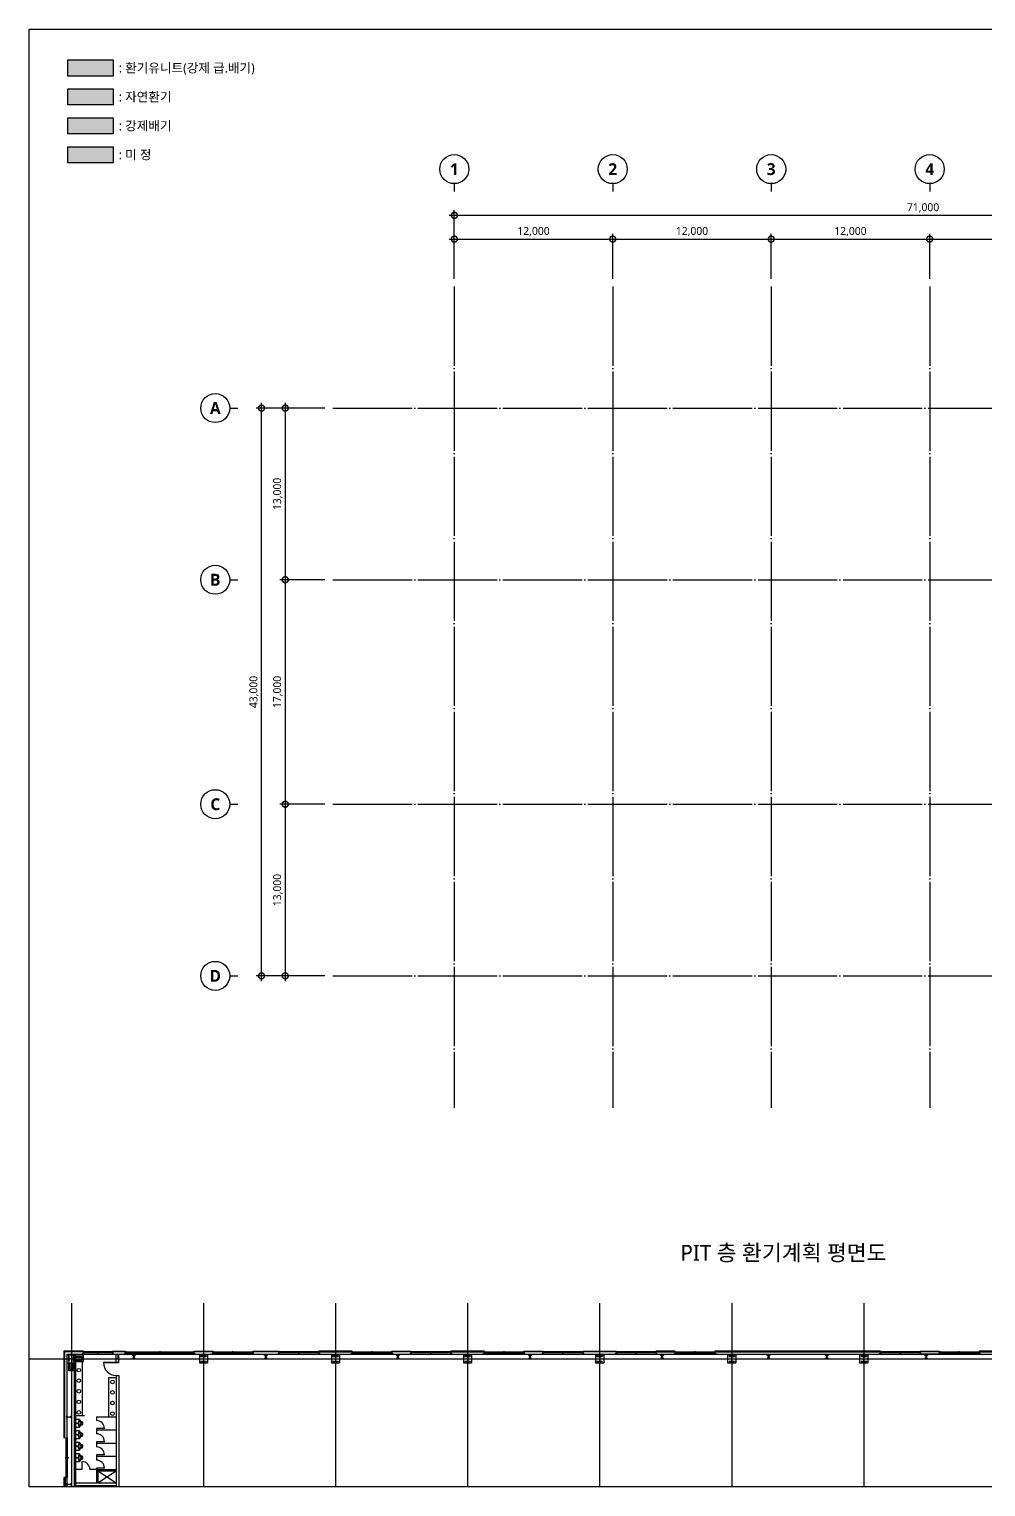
# Model space of a CAD drawing. Header units: millimetres. Extents: x -158894 to 483100, y 4200 to 114600.
# Drawn here: x -158894 to -86446, y 4200 to 114600 of the extents above; entities that cross this region are included whole.
import ezdxf
from ezdxf.enums import TextEntityAlignment as Align
from ezdxf.xclip import XClip

# ---------------------------------------------------------------- set-up
doc = ezdxf.new("R2010")
doc.units = ezdxf.units.MM
doc.header["$LTSCALE"] = 200
doc.header["$XCLIPFRAME"] = 0
for name, pattern in [('CEN-GAUN', [32.2, 30, -1, 0.2, -1]), ('CENTER', [50.8, 31.75, -6.35, 6.35, -6.35]), ('HIDDEN', [0.375, 0.25, -0.125])]:
    doc.linetypes.add(name, pattern=pattern)
doc.layers.get('DEFPOINTS').update_dxf_attribs({"color": 137})
doc.layers.add('1.설비검토', color=3, linetype='Continuous', plot=False)
for name, color, linetype in [('BA', 9, 'Continuous'), ('CEN', 15, 'CEN-GAUN'), ('단면선', 252, 'Continuous'), ('보조선', 252, 'Continuous'), ('입면선', 252, 'Continuous'), ('중심선', 252, 'CENTER'), ('치수', 5, 'Continuous')]:
    doc.layers.add(name, color=color, linetype=linetype)
doc.styles.add('$0$스타일1', font='malgun.ttf')
doc.styles.add('스타일1', font='malgun.ttf')
doc.styles.add('스타일2', font='malgunbd.ttf')
doc.dimstyles.new('CJA', dxfattribs={"dimscale": 300, "dimtxt": 2.7, "dimasz": 1, "dimexe": 2, "dimexo": 3, "dimgap": 1, "dimtad": 1, "dimdec": 0, "dimzin": 1, "dimdsep": 46, "dimlunit": 6, "dimtxsty": '$0$스타일1', "dimblk": 'CJDOT', "dimcen": 0.09, "dimdle": 1, "dimclrd": 256, "dimclre": 256, "dimclrt": 3, "dimadec": 0, "dimazin": 0, "dimtfac": 1, "dimtdec": 0, "dimtix": 1, "dimtmove": 2, "dimatfit": 3, "dimldrblk": 'CJDOT', "dimfxl": 1, "dimtolj": 1, "dimtzin": 1, "dimarcsym": 0})

# ---------------------------------------------------------------- blocks, each defined once
blk = doc.blocks.new('_DotSmall')
at = {"color": 0, "linetype": 'ByBlock', "const_width": 0.5}
blk.add_lwpolyline([(-0.0625, 0, 1), (0.0625, 0, 1)], format="xyb", close=True, dxfattribs=at)
blk = doc.blocks.new('*D50')
at = {"layer": 'BA', "lineweight": -2, "transparency": 16777216}
for p, q in [((-141300, 42500), (-141300, 86300)), ((-136500, 85900), (-141700, 85900)), ((-136500, 42900), (-141700, 42900))]:
    blk.add_line(p, q, dxfattribs=at)
at = {"layer": 'DEFPOINTS', "color": 0, "transparency": 16777216}
for p in [(-141300, 85900), (-135900, 85900), (-135900, 42900)]:
    blk.add_point(p, dxfattribs=at)
at = {"layer": 'BA', "lineweight": -2, "transparency": 16777216, "xscale": 900, "yscale": 900, "zscale": 900}
for p, rotation in [((-141300, 85900), 90), ((-141300, 42900), 270)]:
    blk.add_blockref('_DotSmall', p, dxfattribs=dict(at, rotation=rotation))
at = {"layer": 'BA', "color": 9, "transparency": 16777216, "insert": (-141860, 64400), "char_height": 600, "attachment_point": 5, "rotation": 90, "style": '$0$스타일1'}
blk.add_mtext('\\A1;43,000', dxfattribs=at)
blk = doc.blocks.new('CJDOT')
blk.add_line((-2, 0), (2, 0))
at = {"const_width": 0.5}
blk.add_lwpolyline([(-0.25, 0, 1), (0.25, 0, 1)], format="xyb", close=True, dxfattribs=at)
blk = doc.blocks.new('*D51')
at = {"layer": 'BA', "lineweight": -2, "transparency": 16777216}
for p, q in [((-139500, 86300), (-139500, 72500)), ((-136500, 85900), (-139900, 85900)), ((-136500, 72900), (-139900, 72900))]:
    blk.add_line(p, q, dxfattribs=at)
at = {"layer": 'DEFPOINTS', "color": 0, "transparency": 16777216}
for p in [(-135900, 85900), (-139500, 72900), (-135900, 72900)]:
    blk.add_point(p, dxfattribs=at)
at = {"layer": 'BA', "lineweight": -2, "transparency": 16777216, "xscale": 900, "yscale": 900, "zscale": 900}
for p, rotation in [((-139500, 85900), 90), ((-139500, 72900), 270)]:
    blk.add_blockref('_DotSmall', p, dxfattribs=dict(at, rotation=rotation))
at = {"layer": 'BA', "color": 9, "transparency": 16777216, "insert": (-140062, 79400), "char_height": 600, "attachment_point": 5, "rotation": 90, "style": '$0$스타일1'}
blk.add_mtext('\\A1;13,000', dxfattribs=at)
blk = doc.blocks.new('*D52')
at = {"layer": 'BA', "lineweight": -2, "transparency": 16777216}
for p, q in [((-136500, 72900), (-139900, 72900)), ((-139500, 73300), (-139500, 55500)), ((-136500, 55900), (-139900, 55900))]:
    blk.add_line(p, q, dxfattribs=at)
at = {"layer": 'DEFPOINTS', "color": 0, "transparency": 16777216}
for p in [(-135900, 72900), (-139500, 55900), (-135900, 55900)]:
    blk.add_point(p, dxfattribs=at)
at = {"layer": 'BA', "lineweight": -2, "transparency": 16777216, "xscale": 900, "yscale": 900, "zscale": 900}
for p, rotation in [((-139500, 72900), 90), ((-139500, 55900), 270)]:
    blk.add_blockref('_DotSmall', p, dxfattribs=dict(at, rotation=rotation))
at = {"layer": 'BA', "color": 9, "transparency": 16777216, "insert": (-140062, 64400), "char_height": 600, "attachment_point": 5, "rotation": 90, "style": '$0$스타일1'}
blk.add_mtext('\\A1;17,000', dxfattribs=at)
blk = doc.blocks.new('*D53')
at = {"layer": 'BA', "lineweight": -2, "transparency": 16777216}
for p, q in [((-136500, 55900), (-139900, 55900)), ((-139500, 56300), (-139500, 42500)), ((-136500, 42900), (-139900, 42900))]:
    blk.add_line(p, q, dxfattribs=at)
at = {"layer": 'DEFPOINTS', "color": 0, "transparency": 16777216}
for p in [(-135900, 55900), (-139500, 42900), (-135900, 42900)]:
    blk.add_point(p, dxfattribs=at)
at = {"layer": 'BA', "lineweight": -2, "transparency": 16777216, "xscale": 900, "yscale": 900, "zscale": 900}
for p, rotation in [((-139500, 55900), 90), ((-139500, 42900), 270)]:
    blk.add_blockref('_DotSmall', p, dxfattribs=dict(at, rotation=rotation))
at = {"layer": 'BA', "color": 9, "transparency": 16777216, "insert": (-140062, 49400), "char_height": 600, "attachment_point": 5, "rotation": 90, "style": '$0$스타일1'}
blk.add_mtext('\\A1;13,000', dxfattribs=at)
blk = doc.blocks.new('*D54')
at = {"layer": 'BA', "lineweight": -2, "transparency": 16777216}
for p, q in [((-127100, 100500), (-55300, 100500)), ((-126700, 95700), (-126700, 100900)), ((-55700, 95700), (-55700, 100900))]:
    blk.add_line(p, q, dxfattribs=at)
at = {"layer": 'DEFPOINTS', "color": 0, "transparency": 16777216}
for p in [(-55700, 100500), (-126700, 95100), (-55700, 95100)]:
    blk.add_point(p, dxfattribs=at)
at = {"layer": 'BA', "lineweight": -2, "transparency": 16777216, "xscale": 900, "yscale": 900, "zscale": 900, "rotation": 180}
blk.add_blockref('_DotSmall', (-126700, 100500), dxfattribs=at)
at = {"layer": 'BA', "lineweight": -2, "transparency": 16777216, "xscale": 900, "yscale": 900, "zscale": 900}
blk.add_blockref('_DotSmall', (-55700, 100500), dxfattribs=at)
at = {"layer": 'BA', "color": 9, "transparency": 16777216, "insert": (-91200, 101062), "char_height": 600, "attachment_point": 5, "style": '스타일1'}
blk.add_mtext('\\A1;71,000', dxfattribs=at)
blk = doc.blocks.new('*D57')
at = {"layer": 'BA', "lineweight": -2, "transparency": 16777216}
for p, q in [((-91100, 98700), (-76300, 98700)), ((-90700, 95700), (-90700, 99100)), ((-76700, 95700), (-76700, 99100))]:
    blk.add_line(p, q, dxfattribs=at)
at = {"layer": 'DEFPOINTS', "color": 0, "transparency": 16777216}
for p in [(-76700, 98700), (-90700, 95100), (-76700, 95100)]:
    blk.add_point(p, dxfattribs=at)
at = {"layer": 'BA', "lineweight": -2, "transparency": 16777216, "xscale": 900, "yscale": 900, "zscale": 900, "rotation": 180}
blk.add_blockref('_DotSmall', (-90700, 98700), dxfattribs=at)
at = {"layer": 'BA', "lineweight": -2, "transparency": 16777216, "xscale": 900, "yscale": 900, "zscale": 900}
blk.add_blockref('_DotSmall', (-76700, 98700), dxfattribs=at)
at = {"layer": 'BA', "color": 9, "transparency": 16777216, "insert": (-83700, 99262), "char_height": 600, "attachment_point": 5, "style": '스타일1'}
blk.add_mtext('\\A1;14,000', dxfattribs=at)
blk = doc.blocks.new('*D58')
at = {"layer": 'BA', "lineweight": -2, "transparency": 16777216}
for p, q in [((-103100, 98700), (-90300, 98700)), ((-102700, 95700), (-102700, 99100)), ((-90700, 95700), (-90700, 99100))]:
    blk.add_line(p, q, dxfattribs=at)
at = {"layer": 'DEFPOINTS', "color": 0, "transparency": 16777216}
for p in [(-90700, 98700), (-102700, 95100), (-90700, 95100)]:
    blk.add_point(p, dxfattribs=at)
at = {"layer": 'BA', "lineweight": -2, "transparency": 16777216, "xscale": 900, "yscale": 900, "zscale": 900, "rotation": 180}
blk.add_blockref('_DotSmall', (-102700, 98700), dxfattribs=at)
at = {"layer": 'BA', "lineweight": -2, "transparency": 16777216, "xscale": 900, "yscale": 900, "zscale": 900}
blk.add_blockref('_DotSmall', (-90700, 98700), dxfattribs=at)
at = {"layer": 'BA', "color": 9, "transparency": 16777216, "insert": (-96700, 99262), "char_height": 600, "attachment_point": 5, "style": '스타일1'}
blk.add_mtext('\\A1;12,000', dxfattribs=at)
blk = doc.blocks.new('*D59')
at = {"layer": 'BA', "lineweight": -2, "transparency": 16777216}
for p, q in [((-115100, 98700), (-102300, 98700)), ((-114700, 95700), (-114700, 99100)), ((-102700, 95700), (-102700, 99100))]:
    blk.add_line(p, q, dxfattribs=at)
at = {"layer": 'DEFPOINTS', "color": 0, "transparency": 16777216}
for p in [(-102700, 98700), (-114700, 95100), (-102700, 95100)]:
    blk.add_point(p, dxfattribs=at)
at = {"layer": 'BA', "lineweight": -2, "transparency": 16777216, "xscale": 900, "yscale": 900, "zscale": 900, "rotation": 180}
blk.add_blockref('_DotSmall', (-114700, 98700), dxfattribs=at)
at = {"layer": 'BA', "lineweight": -2, "transparency": 16777216, "xscale": 900, "yscale": 900, "zscale": 900}
blk.add_blockref('_DotSmall', (-102700, 98700), dxfattribs=at)
at = {"layer": 'BA', "color": 9, "transparency": 16777216, "insert": (-108700, 99262), "char_height": 600, "attachment_point": 5, "style": '스타일1'}
blk.add_mtext('\\A1;12,000', dxfattribs=at)
blk = doc.blocks.new('*D60')
at = {"layer": 'BA', "lineweight": -2, "transparency": 16777216}
for p, q in [((-127100, 98700), (-114300, 98700)), ((-126700, 95700), (-126700, 99100)), ((-114700, 95700), (-114700, 99100))]:
    blk.add_line(p, q, dxfattribs=at)
at = {"layer": 'DEFPOINTS', "color": 0, "transparency": 16777216}
for p in [(-114700, 98700), (-126700, 95100), (-114700, 95100)]:
    blk.add_point(p, dxfattribs=at)
at = {"layer": 'BA', "lineweight": -2, "transparency": 16777216, "xscale": 900, "yscale": 900, "zscale": 900, "rotation": 180}
blk.add_blockref('_DotSmall', (-126700, 98700), dxfattribs=at)
at = {"layer": 'BA', "lineweight": -2, "transparency": 16777216, "xscale": 900, "yscale": 900, "zscale": 900}
blk.add_blockref('_DotSmall', (-114700, 98700), dxfattribs=at)
at = {"layer": 'BA', "color": 9, "transparency": 16777216, "insert": (-120700, 99262), "char_height": 600, "attachment_point": 5, "style": '스타일1'}
blk.add_mtext('\\A1;12,000', dxfattribs=at)
blk = doc.blocks.new('1')
blk.add_line((0, 600), (0, 0))
blk.add_circle((0, 1700), 1100)
at = {"style": '스타일2'}
blk.add_attdef('X', text='', height=900, dxfattribs=at).set_placement((0, 1700), align=Align.MIDDLE)
blk = doc.blocks.new('화장실')
at = {"layer": '입면선', "color": 252, "ltscale": 200}
for p, q in [((-1500, 0), (0, 0)), ((-1500, 0), (-1500, -292)), ((0, 0), (0, -1000)), ((-1500, -892), (-1500, -1000)), ((-900, -892), (-1500, -892)), ((-1500, -1000), (0, -1000))]:
    blk.add_line(p, q, dxfattribs=at)
blk.add_arc((-1500, -892), 600, 0, 90, dxfattribs=at)
blk = doc.blocks.new('남소변기')
at = {"layer": '입면선', "ltscale": 200}
for p, q in [((0, 285), (0, 142)), ((150, 285), (0, 285)), ((0, 142), (0, 0)), ((15, 30), (0, 30)), ((0, 15), (78, 15)), ((0, 0), (0, -142)), ((15, -30), (15, 30)), ((147, 15), (210, 15)), ((315, 285), (150, 285)), ((210, 30), (218, 30)), ((210, -30), (210, 30)), ((218, 30), (218, -30)), ((270, 225), (292, 225)), ((292, 225), (315, 225)), ((315, 255), (315, 285)), ((315, 225), (315, 255)), ((0, -15), (78, -15)), ((0, -30), (15, -30)), ((0, -142), (0, -285)), ((0, -285), (150, -285)), ((147, -15), (210, -15)), ((150, -285), (315, -285)), ((218, -30), (210, -30)), ((292, -225), (270, -225)), ((315, -225), (292, -225)), ((315, -255), (315, -225)), ((315, -285), (315, -255))]:
    blk.add_line(p, q, dxfattribs=at)
blk.add_circle((112, 0), 37.5, dxfattribs=at)
for centre, radius, start, end in [((2091, -128), 1870, 173.53631, 176.07483), ((2091, 128), 1870, 183.92517, 186.46369), ((741, 58), 509, 162.68677, 177.29727), ((278, 0), 128, 251.9686, 108.0314), ((281, 199), 27.7, 112.5, 157.5), ((595, 481), 435, 218.5584, 225), ((372, 258), 120, 225, 237.28538), ((1449, 1934), 2111, 237.28538, 239.03624), ((745, 435), 456, 199.26161, 204.34121), ((1050, 695), 847, 211.86106, 215.51908), ((632, 503), 405, 227.81561, 238.4446), ((500, 353), 268, 239.03624, 243.95283), ((603, 563), 502, 243.95283, 248.62608), ((739, 721), 648, 240.46772, 246.40218), ((301, -207), 326, 62.82337, 68.62608), ((323, -165), 278, 59.03624, 62.82337), ((193, -381), 530, 56.29478, 59.03624), ((161, -375), 595, 51.3557, 57.56894), ((439, -12), 86.9, 45, 56.29478), ((365, -87), 192, 37.41309, 45), ((496, 13), 27.7, 14.03624, 37.41309), ((436, -2), 88.7, 1.04163, 14.03624), ((436, 2), 88.7, 345.96376, 358.95837), ((364, -41), 214, 21.62004, 37.86972), ((374, -20), 197, 5.75321, 16.86666), ((741, -58), 509, 182.70273, 197.31323), ((595, -481), 435, 135, 141.4416), ((281, -199), 27.7, 202.5, 247.5), ((372, -258), 120, 122.71462, 135), ((1449, -1934), 2111, 120.96376, 122.71462), ((745, -435), 456, 155.65879, 160.73839), ((1050, -695), 847, 144.48092, 148.13894), ((632, -503), 405, 121.5554, 132.18439), ((500, -353), 268, 116.04717, 120.96376), ((603, -563), 502, 111.37392, 116.04717), ((301, 207), 326, 291.37392, 297.17663), ((739, -721), 648, 113.59782, 119.53228), ((323, 165), 278, 297.17663, 300.96376), ((193, 381), 530, 300.96376, 303.70522), ((161, 375), 595, 302.43106, 308.6443), ((439, 12), 86.9, 303.70522, 315), ((365, 87), 192, 315, 322.58691), ((496, -13), 27.7, 322.58691, 345.96376), ((364, 41), 214, 322.13028, 338.37996), ((374, 20), 197, 343.13334, 354.24679)]:
    blk.add_arc(centre, radius, start, end, dxfattribs=at)
blk = doc.blocks.new('I-Center 1층 평면도')
at = {"layer": '단면선', "ltscale": 100}
for p, q in [((-100204, -214), (-100204, 214)), ((-100204, 214), (-100169, 214)), ((-100169, 32), (-100169, 214)), ((-100147, 10), (-99854, 10)), ((-99832, 32), (-99832, 214)), ((-99832, 214), (-99797, 214)), ((-99797, -214), (-99797, 214)), ((-96575, 350), (-96575, 339)), ((-96575, 350), (-96400, 350)), ((-96575, 339), (-96505, 339)), ((-96575, 11), (-96575, 0)), ((-96575, 11), (-96505, 11)), ((-96491, 325), (-96491, 25)), ((-96484, 325), (-96484, 25)), ((-96470, 339), (-96400, 339)), ((-96470, 11), (-96400, 11)), ((-96400, 350), (-96400, 339)), ((-96400, 11), (-96400, 0)), ((-90202, 207), (-90202, 179)), ((-90202, 207), (-89798, 207)), ((-90202, 179), (-90031, 179)), ((-90009, 157), (-90009, -157)), ((-89991, 157), (-89991, -157)), ((-89969, 179), (-89798, 179)), ((-89798, 207), (-89798, 179)), ((-80202, 207), (-80202, 179)), ((-80202, 207), (-79797, 207)), ((-80202, 179), (-80031, 179)), ((-80009, 157), (-80009, -157)), ((-79991, 157), (-79991, -157)), ((-79969, 179), (-79797, 179)), ((-79797, 207), (-79797, 179)), ((-70202, 207), (-70202, 179)), ((-70202, 207), (-69797, 207)), ((-70202, 179), (-70031, 179)), ((-70009, 157), (-70009, -157)), ((-69991, 157), (-69991, -157)), ((-69969, 179), (-69797, 179)), ((-69797, 207), (-69797, 179)), ((-60202, 207), (-60202, 179)), ((-60202, 207), (-59797, 207)), ((-60202, 179), (-60031, 179)), ((-60009, 157), (-60009, -157)), ((-59991, 157), (-59991, -157)), ((-59969, 179), (-59797, 179)), ((-59797, 207), (-59797, 179)), ((-50202, 207), (-50202, 179)), ((-50202, 207), (-49797, 207)), ((-50202, 179), (-50031, 179)), ((-50009, 157), (-50009, -157)), ((-49991, 157), (-49991, -157)), ((-49969, 179), (-49797, 179)), ((-49797, 207), (-49797, 179)), ((-40202, 207), (-40202, 179)), ((-40202, 207), (-39797, 207)), ((-40202, 179), (-40031, 179)), ((-40009, 157), (-40009, -157)), ((-39991, 157), (-39991, -157)), ((-39969, 179), (-39797, 179)), ((-39797, 207), (-39797, 179)), ((-100204, -214), (-100169, -214)), ((-100169, -214), (-100169, -32)), ((-100147, -10), (-99854, -10)), ((-99832, -214), (-99832, -32)), ((-99832, -214), (-99797, -214)), ((-96575, 0), (-96400, 0)), ((-90202, -179), (-90202, -207)), ((-90202, -179), (-90031, -179)), ((-90202, -207), (-89798, -207)), ((-89969, -179), (-89798, -179)), ((-89798, -179), (-89798, -207)), ((-80202, -179), (-80202, -207)), ((-80202, -179), (-80031, -179)), ((-80202, -207), (-79797, -207)), ((-79969, -179), (-79797, -179)), ((-79797, -179), (-79797, -207)), ((-70202, -179), (-70202, -207)), ((-70202, -179), (-70031, -179)), ((-70202, -207), (-69797, -207)), ((-69969, -179), (-69797, -179)), ((-69797, -179), (-69797, -207)), ((-60202, -179), (-60202, -207)), ((-60202, -179), (-60031, -179)), ((-60202, -207), (-59797, -207)), ((-59969, -179), (-59797, -179)), ((-59797, -179), (-59797, -207)), ((-50202, -179), (-50202, -207)), ((-50202, -179), (-50031, -179)), ((-50202, -207), (-49797, -207)), ((-49969, -179), (-49797, -179)), ((-49797, -179), (-49797, -207)), ((-40202, -179), (-40202, -207)), ((-40202, -179), (-40031, -179)), ((-40202, -207), (-39797, -207)), ((-39969, -179), (-39797, -179)), ((-39797, -179), (-39797, -207)), ((-100350, -4312), (-100339, -4312)), ((-100350, -4487), (-100350, -4312)), ((-100339, -4382), (-100339, -4312)), ((-100325, -4396), (-100025, -4396)), ((-100325, -4403), (-100025, -4403)), ((-100011, -4382), (-100011, -4312)), ((-100011, -4312), (-100000, -4312)), ((-100000, -4487), (-100000, -4312)), ((-100350, -4487), (-100339, -4487)), ((-100339, -4487), (-100339, -4417)), ((-100011, -4487), (-100011, -4417)), ((-100011, -4487), (-100000, -4487)), ((-100350, -9412), (-100339, -9412)), ((-100350, -9587), (-100350, -9412)), ((-100350, -9587), (-100339, -9587)), ((-100339, -9482), (-100339, -9412)), ((-100339, -9587), (-100339, -9517)), ((-100325, -9496), (-100025, -9496)), ((-100325, -9503), (-100025, -9503)), ((-100011, -9482), (-100011, -9412)), ((-100011, -9412), (-100000, -9412)), ((-100011, -9587), (-100011, -9517)), ((-100011, -9587), (-100000, -9587)), ((-100000, -9587), (-100000, -9412))]:
    blk.add_line(p, q, dxfattribs=at)
for points in [[(-95289, 226), (-95372, 226), (-95372, 238), (-95172, 238), (-95172, 226), (-95255, 226, 0.4142136), (-95268, 213), (-95268, 63, 0.4142136), (-95255, 50), (-95172, 50), (-95172, 38), (-95372, 38), (-95372, 50), (-95289, 50, 0.4142136), (-95276, 63), (-95276, 213, 0.4142136)], [(-85289, 226), (-85372, 226), (-85372, 238), (-85172, 238), (-85172, 226), (-85255, 226, 0.4142136), (-85268, 213), (-85268, 63, 0.4142136), (-85255, 50), (-85172, 50), (-85172, 38), (-85372, 38), (-85372, 50), (-85289, 50, 0.4142136), (-85276, 63), (-85276, 213, 0.4142136)], [(-75289, 226), (-75372, 226), (-75372, 238), (-75172, 238), (-75172, 226), (-75255, 226, 0.4142136), (-75268, 213), (-75268, 63, 0.4142136), (-75255, 50), (-75172, 50), (-75172, 38), (-75372, 38), (-75372, 50), (-75289, 50, 0.4142136), (-75276, 63), (-75276, 213, 0.4142136)], [(-65289, 226), (-65372, 226), (-65372, 238), (-65172, 238), (-65172, 226), (-65255, 226, 0.4142136), (-65268, 213), (-65268, 63, 0.4142136), (-65255, 50), (-65172, 50), (-65172, 38), (-65372, 38), (-65372, 50), (-65289, 50, 0.4142136), (-65276, 63), (-65276, 213, 0.4142136)], [(-55289, 226), (-55372, 226), (-55372, 238), (-55172, 238), (-55172, 226), (-55255, 226, 0.4142136), (-55268, 213), (-55268, 63, 0.4142136), (-55255, 50), (-55172, 50), (-55172, 38), (-55372, 38), (-55372, 50), (-55289, 50, 0.4142136), (-55276, 63), (-55276, 213, 0.4142136)], [(-47217, 226), (-47300, 226), (-47300, 238), (-47100, 238), (-47100, 226), (-47183, 226, 0.4142136), (-47196, 213), (-47196, 63, 0.4142136), (-47183, 50), (-47100, 50), (-47100, 38), (-47300, 38), (-47300, 50), (-47217, 50, 0.4142136), (-47204, 63), (-47204, 213, 0.4142136)], [(-42817, 226), (-42900, 226), (-42900, 238), (-42700, 238), (-42700, 226), (-42783, 226, 0.4142136), (-42796, 213), (-42796, 63, 0.4142136), (-42783, 50), (-42700, 50), (-42700, 38), (-42900, 38), (-42900, 50), (-42817, 50, 0.4142136), (-42804, 63), (-42804, 213, 0.4142136)], [(-35289, 226), (-35372, 226), (-35372, 238), (-35172, 238), (-35172, 226), (-35255, 226, 0.4142136), (-35268, 213), (-35268, 63, 0.4142136), (-35255, 50), (-35172, 50), (-35172, 38), (-35372, 38), (-35372, 50), (-35289, 50, 0.4142136), (-35276, 63), (-35276, 213, 0.4142136)]]:
    blk.add_lwpolyline(points, format="xyb", close=True, dxfattribs=at)
for centre, radius, start, end in [((-100147, 32), 22, 180, 270), ((-99854, 32), 22, 270, 0), ((-96505, 325), 14, 0, 90), ((-96505, 25), 14, 270, 0), ((-96470, 325), 14, 90, 180), ((-96470, 25), 14, 180, 270), ((-90031, 157), 22, 0, 90), ((-89969, 157), 22, 90, 180), ((-80031, 157), 22, 0, 90), ((-79969, 157), 22, 90, 180), ((-70031, 157), 22, 0, 90), ((-69969, 157), 22, 90, 180), ((-60031, 157), 22, 0, 90), ((-59969, 157), 22, 90, 180), ((-50031, 157), 22, 0, 90), ((-49969, 157), 22, 90, 180), ((-40031, 157), 22, 0, 90), ((-39969, 157), 22, 90, 180), ((-100147, -32), 22, 90, 180), ((-99854, -32), 22, 0, 90), ((-90031, -157), 22, 270, 0), ((-89969, -157), 22, 180, 270), ((-80031, -157), 22, 270, 0), ((-79969, -157), 22, 180, 270), ((-70031, -157), 22, 270, 0), ((-69969, -157), 22, 180, 270), ((-60031, -157), 22, 270, 0), ((-59969, -157), 22, 180, 270), ((-50031, -157), 22, 270, 0), ((-49969, -157), 22, 180, 270), ((-40031, -157), 22, 270, 0), ((-39969, -157), 22, 180, 270), ((-100325, -4382), 14, 180, 270), ((-100325, -4417), 14, 90, 180), ((-100025, -4382), 14, 270, 0), ((-100025, -4417), 14, 0, 90), ((-100325, -9482), 14, 180, 270), ((-100325, -9517), 14, 90, 180), ((-100025, -9482), 14, 270, 0), ((-100025, -9517), 14, 0, 90)]:
    blk.add_arc(centre, radius, start, end, dxfattribs=at)
at = {"layer": '보조선', "linetype": 'HIDDEN', "ltscale": 200}
for p, q in [((-98000, -8487), (-96600, -9387)), ((-98000, -9387), (-96600, -8487))]:
    blk.add_line(p, q, dxfattribs=at)
at = {"layer": '입면선', "ltscale": 200}
for p, q in [((-100570, 570), (-100570, -6000)), ((-100310, -310), (-100310, 310)), ((-100310, 310), (-99690, 310)), ((-99690, 310), (-100310, 310)), ((-99690, -310), (-99690, 310)), ((-99090, 186), (-99690, 186)), ((-99190, 86), (-99690, 86)), ((-99190, -114), (-99190, 86)), ((-99090, 186), (-99090, 570)), ((-99090, 520), (-99090, 440)), ((-96900, 520), (-99090, 520)), ((-96900, 440), (-99090, 440)), ((-99090, -214), (-99090, 186)), ((-99060, 520), (-99060, 440)), ((-96930, 480), (-99060, 480)), ((-97945, 460), (-99060, 460)), ((-96930, 500), (-98045, 500)), ((-98045, 480), (-98045, 500)), ((-97945, 460), (-97945, 480)), ((-96930, 520), (-96930, 440)), ((-96900, 520), (-96900, 440)), ((-95900, 520), (-95900, 440)), ((-95900, 520), (-90728, 520)), ((-95900, 440), (-90728, 440)), ((-95870, 520), (-95870, 440)), ((-95870, 500), (-93228, 500)), ((-95870, 480), (-90758, 480)), ((-93328, 460), (-93328, 480)), ((-93328, 460), (-90758, 460)), ((-93228, 480), (-93228, 500)), ((-90758, 520), (-90758, 440)), ((-90728, 520), (-90728, 440)), ((-90310, 310), (-89690, 310)), ((-90310, 310), (-90310, -310)), ((-89690, 310), (-89690, -310)), ((-89272, 520), (-89272, 440)), ((-89272, 520), (-86272, 520)), ((-89272, 440), (-86272, 440)), ((-89242, 520), (-89242, 440)), ((-89242, 500), (-87722, 500)), ((-89242, 480), (-86302, 480)), ((-87822, 460), (-87822, 480)), ((-87822, 460), (-86302, 460)), ((-87722, 480), (-87722, 500)), ((-86302, 520), (-86302, 440)), ((-86272, 520), (-86272, 440)), ((-84272, 520), (-84272, 440)), ((-81272, 520), (-84272, 520)), ((-81272, 440), (-84272, 440)), ((-84242, 520), (-84242, 440)), ((-81302, 480), (-84242, 480)), ((-82722, 460), (-84242, 460)), ((-81302, 500), (-82822, 500)), ((-82822, 480), (-82822, 500)), ((-82722, 460), (-82722, 480)), ((-81302, 520), (-81302, 440)), ((-81272, 520), (-81272, 440)), ((-80310, 310), (-79690, 310)), ((-80310, 310), (-80310, -310)), ((-79690, 310), (-79690, -310)), ((-78728, 520), (-78728, 440)), ((-78728, 520), (-75728, 520)), ((-78728, 440), (-75728, 440)), ((-78698, 520), (-78698, 440)), ((-78698, 500), (-77178, 500)), ((-78698, 480), (-75758, 480)), ((-77278, 460), (-77278, 480)), ((-77278, 460), (-75758, 460)), ((-77178, 480), (-77178, 500)), ((-75758, 520), (-75758, 440)), ((-75728, 520), (-75728, 440)), ((-74272, 520), (-74272, 440)), ((-71272, 520), (-74272, 520)), ((-71272, 440), (-74272, 440)), ((-74242, 520), (-74242, 440)), ((-71302, 480), (-74242, 480)), ((-72722, 460), (-74242, 460)), ((-71302, 500), (-72822, 500)), ((-72822, 480), (-72822, 500)), ((-72722, 460), (-72722, 480)), ((-71302, 520), (-71302, 440)), ((-71272, 520), (-71272, 440)), ((-70310, 310), (-69690, 310)), ((-70310, 310), (-70310, -310)), ((-69690, 310), (-69690, -310)), ((-68728, 520), (-68728, 440)), ((-68728, 520), (-65728, 520)), ((-68728, 440), (-65728, 440)), ((-68698, 520), (-68698, 440)), ((-68698, 500), (-67178, 500)), ((-68698, 480), (-65758, 480)), ((-67278, 460), (-67278, 480)), ((-67278, 460), (-65758, 460)), ((-67178, 480), (-67178, 500)), ((-65758, 520), (-65758, 440)), ((-65728, 520), (-65728, 440)), ((-64275, 520), (-64275, 440)), ((-61275, 520), (-64275, 520)), ((-61275, 440), (-64275, 440)), ((-64245, 520), (-64245, 440)), ((-61305, 480), (-64245, 480)), ((-62725, 460), (-64245, 460)), ((-61305, 500), (-62825, 500)), ((-62825, 480), (-62825, 500)), ((-62725, 460), (-62725, 480)), ((-61305, 520), (-61305, 440)), ((-61275, 520), (-61275, 440)), ((-59690, 319), (-60310, 319)), ((-60310, 310), (-59690, 310)), ((-60310, 310), (-60310, -310)), ((-59690, 310), (-59690, -310)), ((-58731, 520), (-58731, 440)), ((-55731, 520), (-58731, 520)), ((-55731, 440), (-58731, 440)), ((-58701, 520), (-58701, 440)), ((-55761, 480), (-58701, 480)), ((-57181, 460), (-58701, 460)), ((-55761, 500), (-57281, 500)), ((-57281, 480), (-57281, 500)), ((-57181, 460), (-57181, 480)), ((-55761, 520), (-55761, 440)), ((-55731, 520), (-55731, 440)), ((-54275, 520), (-54275, 440)), ((-54275, 520), (-51275, 520)), ((-54275, 440), (-51275, 440)), ((-54245, 520), (-54245, 440)), ((-54245, 500), (-52725, 500)), ((-54245, 480), (-51305, 480)), ((-52825, 460), (-52825, 480)), ((-52825, 460), (-51305, 460)), ((-52725, 480), (-52725, 500)), ((-51305, 520), (-51305, 440)), ((-51275, 520), (-51275, 440)), ((-50310, 310), (-49690, 310)), ((-50310, 310), (-50310, -310)), ((-49690, 310), (-50310, 310)), ((-49690, 310), (-49690, -310)), ((-40310, 310), (-39690, 310)), ((-40310, 310), (-40310, -310)), ((-39690, 310), (-39690, -310)), ((-38725, 520), (-38725, 440)), ((-35725, 520), (-38725, 520)), ((-35725, 440), (-38725, 440)), ((-38695, 520), (-38695, 440)), ((-35755, 480), (-38695, 480)), ((-37175, 460), (-38695, 460)), ((-35755, 500), (-37275, 500)), ((-37275, 480), (-37275, 500)), ((-37175, 460), (-37175, 480)), ((-35755, 520), (-35755, 440)), ((-35725, 520), (-35725, 440)), ((-34269, 350), (-35725, 350)), ((-34269, 520), (-34269, 440)), ((-34269, 520), (-31269, 520)), ((-34269, 440), (-31269, 440)), ((-34239, 520), (-34239, 440)), ((-34239, 500), (-32719, 500)), ((-34239, 480), (-31299, 480)), ((-32819, 460), (-32819, 480)), ((-32819, 460), (-31299, 460)), ((-32719, 480), (-32719, 500)), ((-31299, 520), (-31299, 440)), ((-31269, 520), (-31269, 440)), ((-100310, -310), (-99690, -310)), ((-100200, -910), (-100200, -310)), ((-99800, -910), (-100200, -910)), ((-100100, -810), (-100100, -310)), ((-99900, -810), (-100100, -810)), ((-99900, -310), (-99900, -810)), ((-99800, -310), (-99800, -14690)), ((-99700, -310), (-99700, -14690)), ((-99690, -114), (-99190, -114)), ((-99690, -214), (-99090, -214)), ((-99190, -214), (-99190, -4300)), ((-96491, -281), (-97575, -281)), ((-96400, -301), (-97575, -301)), ((-96491, -281), (-96400, -281)), ((-90310, -310), (-89690, -310)), ((-80310, -310), (-79690, -310)), ((-70310, -310), (-69690, -310)), ((-60310, -310), (-59690, -310)), ((-50310, -310), (-49690, -310)), ((-40310, -310), (-39690, -310)), ((-97200, -1456), (-97200, -4387)), ((-96600, -1456), (-97200, -1456)), ((-96600, -1256), (-96600, -8564)), ((-96600, -1256), (-96400, -1256)), ((-96400, -1256), (-96400, -15310)), ((-99800, -4300), (-98999, -4300)), ((-100470, -6000), (-100570, -6000)), ((-100410, -6000), (-100330, -6000)), ((-100410, -6000), (-100410, -9000)), ((-100410, -6030), (-100330, -6030)), ((-100390, -6030), (-100390, -7550)), ((-100370, -6030), (-100370, -8970)), ((-100330, -6000), (-100330, -9000)), ((-100370, -7550), (-100390, -7550)), ((-100350, -7450), (-100370, -7450)), ((-100350, -7450), (-100350, -8970)), ((-99700, -7787), (-99700, -8387)), ((-99200, -8387), (-99700, -8387)), ((-99200, -7787), (-99200, -8387)), ((-98100, -8387), (-98600, -8387)), ((-98100, -8387), (-96600, -8387)), ((-98100, -8387), (-98100, -9387)), ((-98000, -8487), (-96600, -8487)), ((-98000, -8487), (-98000, -9387)), ((-96600, -8200), (-96600, -15110)), ((-100570, -9000), (-100570, -11000)), ((-100470, -9000), (-100570, -9000)), ((-100470, -9000), (-100470, -11000)), ((-100410, -8970), (-100330, -8970)), ((-100410, -9000), (-100330, -9000)), ((-99700, -9387), (-96600, -9387)), ((-99700, -9587), (-96600, -9587))]:
    blk.add_line(p, q, dxfattribs=at)
at = {"layer": '입면선'}
for p, q in [((-100350, 350), (350, 350)), ((-100350, 350), (-100350, -60470)), ((-96600, -301), (-96600, 350)), ((-96400, -301), (-96400, 339))]:
    blk.add_line(p, q, dxfattribs=at)
at = {"layer": '입면선', "ltscale": 200}
for points in [[(-99090, 520), (-99090, 570), (-100570, 570)], [(-99140, 520), (-100520, 520), (-100520, -6000)]]:
    blk.add_lwpolyline(points, dxfattribs=at)
for points in [[(-99165, 495), (-99165, 520), (-99090, 520), (-99090, 370), (-99165, 370), (-99165, 395), (-99162, 395), (-99162, 373), (-99093, 373), (-99093, 517), (-99162, 517), (-99162, 495)], [(-95900, 520), (-96900, 520), (-96900, 570), (-95900, 570)], [(-96825, 495), (-96825, 520), (-96900, 520), (-96900, 370), (-96825, 370), (-96825, 395), (-96828, 395), (-96828, 373), (-96897, 373), (-96897, 517), (-96828, 517), (-96828, 495)], [(-95975, 495), (-95975, 520), (-95900, 520), (-95900, 370), (-95975, 370), (-95975, 395), (-95972, 395), (-95972, 373), (-95903, 373), (-95903, 517), (-95972, 517), (-95972, 495)], [(-89272, 570), (-89272, 520), (-90728, 520), (-90728, 570)], [(-90653, 495), (-90653, 520), (-90728, 520), (-90728, 370), (-90653, 370), (-90653, 395), (-90656, 395), (-90656, 373), (-90725, 373), (-90725, 517), (-90656, 517), (-90656, 495)], [(-89347, 495), (-89347, 520), (-89272, 520), (-89272, 370), (-89347, 370), (-89347, 395), (-89344, 395), (-89344, 373), (-89275, 373), (-89275, 517), (-89344, 517), (-89344, 495)], [(-84272, 570), (-84272, 520), (-86272, 520), (-86272, 570)], [(-86197, 495), (-86197, 520), (-86272, 520), (-86272, 370), (-86197, 370), (-86197, 395), (-86200, 395), (-86200, 373), (-86269, 373), (-86269, 517), (-86200, 517), (-86200, 495)], [(-84347, 495), (-84347, 520), (-84272, 520), (-84272, 370), (-84347, 370), (-84347, 395), (-84344, 395), (-84344, 373), (-84275, 373), (-84275, 517), (-84344, 517), (-84344, 495)], [(-81272, 570), (-81272, 520), (-78728, 520), (-78728, 570)], [(-81197, 495), (-81197, 520), (-81272, 520), (-81272, 370), (-81197, 370), (-81197, 395), (-81200, 395), (-81200, 373), (-81269, 373), (-81269, 517), (-81200, 517), (-81200, 495)], [(-78803, 495), (-78803, 520), (-78728, 520), (-78728, 370), (-78803, 370), (-78803, 395), (-78800, 395), (-78800, 373), (-78731, 373), (-78731, 517), (-78800, 517), (-78800, 495)], [(-74272, 570), (-74272, 520), (-75728, 520), (-75728, 570)], [(-75651, 495), (-75651, 520), (-75726, 520), (-75726, 370), (-75651, 370), (-75651, 395), (-75654, 395), (-75654, 373), (-75723, 373), (-75723, 517), (-75654, 517), (-75654, 495)], [(-74349, 495), (-74349, 520), (-74274, 520), (-74274, 370), (-74349, 370), (-74349, 395), (-74346, 395), (-74346, 373), (-74277, 373), (-74277, 517), (-74346, 517), (-74346, 495)], [(-71272, 570), (-71272, 520), (-68728, 520), (-68728, 570)], [(-71197, 495), (-71197, 520), (-71272, 520), (-71272, 370), (-71197, 370), (-71197, 395), (-71200, 395), (-71200, 373), (-71269, 373), (-71269, 517), (-71200, 517), (-71200, 495)], [(-68803, 495), (-68803, 520), (-68728, 520), (-68728, 370), (-68803, 370), (-68803, 395), (-68800, 395), (-68800, 373), (-68731, 373), (-68731, 517), (-68800, 517), (-68800, 495)], [(-64275, 570), (-64275, 520), (-65728, 520), (-65728, 570)], [(-65653, 495), (-65653, 520), (-65728, 520), (-65728, 370), (-65653, 370), (-65653, 395), (-65656, 395), (-65656, 373), (-65725, 373), (-65725, 517), (-65656, 517), (-65656, 495)], [(-64350, 495), (-64350, 520), (-64275, 520), (-64275, 370), (-64350, 370), (-64350, 395), (-64347, 395), (-64347, 373), (-64278, 373), (-64278, 517), (-64347, 517), (-64347, 495)], [(-58731, 570), (-58731, 520), (-61275, 520), (-61275, 570)], [(-61200, 495), (-61200, 520), (-61275, 520), (-61275, 370), (-61200, 370), (-61200, 395), (-61203, 395), (-61203, 373), (-61272, 373), (-61272, 517), (-61203, 517), (-61203, 495)], [(-58806, 495), (-58806, 520), (-58731, 520), (-58731, 370), (-58806, 370), (-58806, 395), (-58803, 395), (-58803, 373), (-58734, 373), (-58734, 517), (-58803, 517), (-58803, 495)], [(-55731, 570), (-55731, 520), (-54275, 520), (-54275, 570)], [(-55656, 495), (-55656, 520), (-55731, 520), (-55731, 370), (-55656, 370), (-55656, 395), (-55659, 395), (-55659, 373), (-55728, 373), (-55728, 517), (-55659, 517), (-55659, 495)], [(-54350, 495), (-54350, 520), (-54275, 520), (-54275, 370), (-54350, 370), (-54350, 395), (-54347, 395), (-54347, 373), (-54278, 373), (-54278, 517), (-54347, 517), (-54347, 495)], [(-51275, 570), (-51275, 520), (-38725, 520), (-38725, 570)], [(-51200, 495), (-51200, 520), (-51275, 520), (-51275, 370), (-51200, 370), (-51200, 395), (-51203, 395), (-51203, 373), (-51272, 373), (-51272, 517), (-51203, 517), (-51203, 495)], [(-38800, 495), (-38800, 520), (-38725, 520), (-38725, 370), (-38800, 370), (-38800, 395), (-38797, 395), (-38797, 373), (-38728, 373), (-38728, 517), (-38797, 517), (-38797, 495)], [(-34269, 570), (-34269, 520), (-35725, 520), (-35725, 570)], [(-35650, 495), (-35650, 520), (-35725, 520), (-35725, 370), (-35650, 370), (-35650, 395), (-35653, 395), (-35653, 373), (-35722, 373), (-35722, 517), (-35653, 517), (-35653, 495)], [(-34344, 495), (-34344, 520), (-34269, 520), (-34269, 370), (-34344, 370), (-34344, 395), (-34341, 395), (-34341, 373), (-34272, 373), (-34272, 517), (-34341, 517), (-34341, 495)], [(-31269, 570), (-31269, 520), (-28725, 520), (-28725, 570)], [(-31194, 495), (-31194, 520), (-31269, 520), (-31269, 370), (-31194, 370), (-31194, 395), (-31197, 395), (-31197, 373), (-31266, 373), (-31266, 517), (-31197, 517), (-31197, 495)]]:
    blk.add_lwpolyline(points, close=True, dxfattribs=at)
for centre in [(-99437, -862), (-99437, -1662), (-96892, -1750), (-99437, -2462), (-99437, -3262), (-96892, -2550), (-96892, -3350), (-99437, -4062), (-96892, -4150)]:
    blk.add_circle(centre, 137, dxfattribs=at)
for centre, radius, start, end in [((-96600, -281), 975, 180, 270), ((-99200, -8387), 600, 0, 90)]:
    blk.add_arc(centre, radius, start, end, dxfattribs=at)
at = {"layer": '중심선', "ltscale": 200}
for p, q in [((-100000, 4213), (-100000, -71576)), ((-90000, 4213), (-90000, -71576)), ((-90000, 4213), (-90000, -71576)), ((-80000, 4213), (-80000, -71576)), ((-70000, 4213), (-70000, -71576)), ((-60000, 4213), (-60000, -71576)), ((-50000, 4213), (-50000, -71576)), ((-40000, 4213), (-40000, -71576)), ((-109508, 0), (9087, 0)), ((-97995, 311), (-97995, 586)), ((-93278, 311), (-93278, 586)), ((-87772, 311), (-87772, 586)), ((-82772, 311), (-82772, 586)), ((-77228, 311), (-77228, 586)), ((-72772, 311), (-72772, 586)), ((-67228, 311), (-67228, 586)), ((-62775, 311), (-62775, 586)), ((-57231, 311), (-57231, 586)), ((-52775, 311), (-52775, 586)), ((-37225, 311), (-37225, 586)), ((-32769, 311), (-32769, 586)), ((-100201, -7500), (-100476, -7500))]:
    blk.add_line(p, q, dxfattribs=at)
at = {"layer": '입면선', "color": 252, "ltscale": 200}
for p in [(-96600, -4387), (-96600, -5387), (-96600, -6387), (-96600, -7387)]:
    blk.add_blockref('화장실', p, dxfattribs=at)
at = {"layer": '치수', "ltscale": 200}
for p in [(-99700, -4885), (-99700, -5755), (-99700, -6625), (-99700, -7495)]:
    blk.add_blockref('남소변기', p, dxfattribs=at)

msp = doc.modelspace()

# ---------------------------------------------------------------- hatches: boundary and pattern name
at = {"layer": '1.설비검토', "transparency": 33554687}
h = msp.add_hatch(color=4, dxfattribs=at)
h.dxf.hatch_style = 1
h.paths.add_polyline_path([(-155965.7, 112269.9), (-152538.3, 112269.9), (-152538.3, 111049.1), (-155965.7, 111049.1)])
h = msp.add_hatch(color=221, dxfattribs=at)
h.dxf.hatch_style = 1
h.paths.add_polyline_path([(-155965.7, 110079.3), (-152538.3, 110079.3), (-152538.3, 108858.4), (-155965.7, 108858.4)])
h = msp.add_hatch(color=254, dxfattribs=at)
h.dxf.hatch_style = 1
h.paths.add_polyline_path([(-155965.7, 107888.6), (-152538.3, 107888.6), (-152538.3, 106667.8), (-155965.7, 106667.8)])
h = msp.add_hatch(color=41, dxfattribs=at)
h.dxf.hatch_style = 1
h.paths.add_polyline_path([(-155965.7, 105698), (-152538.3, 105698), (-152538.3, 104477.2), (-155965.7, 104477.2)])

# ---------------------------------------------------------------- linework, layer by layer
at = {"layer": '1.설비검토', "color": 0}
for points in [[(-155965.7, 112269.9), (-152538.3, 112269.9), (-152538.3, 111049.1), (-155965.7, 111049.1)], [(-155965.7, 110079.3), (-152538.3, 110079.3), (-152538.3, 108858.4), (-155965.7, 108858.4)], [(-155965.7, 107888.6), (-152538.3, 107888.6), (-152538.3, 106667.8), (-155965.7, 106667.8)], [(-155965.7, 105698), (-152538.3, 105698), (-152538.3, 104477.2), (-155965.7, 104477.2)]]:
    msp.add_lwpolyline(points, close=True, dxfattribs=at)
at = {"layer": 'CEN'}
for p, q in [((-126700, 95100), (-126700, 32900)), ((-114700, 95100), (-114700, 32900)), ((-102700, 95100), (-102700, 32900)), ((-90700, 95100), (-90700, 32900)), ((-135900, 85900), (-50700, 85900)), ((-135900, 72900), (-50700, 72900)), ((-135900, 55900), (-50700, 55900)), ((-135900, 42900), (-50700, 42900))]:
    msp.add_line(p, q, dxfattribs=at)
at = {"layer": 'DEFPOINTS'}
msp.add_lwpolyline([(-158894, 114600), (-21494, 114600), (-21494, 4200), (-158894, 4200)], close=True, dxfattribs=at)

# ---------------------------------------------------------------- block references
at = {"layer": 'BA'}
for p, values in [((-126700, 102300), {'X': '1'}), ((-114700, 102300), {'X': '2'}), ((-102700, 102300), {'X': '3'}), ((-90700, 102300), {'X': '4'})]:
    msp.add_blockref('1', p, dxfattribs=at).add_auto_attribs(values)
ref = msp.add_blockref('1', (-143100, 85900), dxfattribs=dict(at, rotation=90))
ref.add_attrib('X', 'A', dxfattribs={"layer": '0', "height": 900, "style": '스타일2'}).set_placement((-144800, 85900), align=Align.MIDDLE)
ref = msp.add_blockref('1', (-143100, 72900), dxfattribs=dict(at, rotation=90))
ref.add_attrib('X', 'B', dxfattribs={"layer": '0', "height": 900, "style": '스타일2'}).set_placement((-144800, 72900), align=Align.MIDDLE)
ref = msp.add_blockref('1', (-143100, 55900), dxfattribs=dict(at, rotation=90))
ref.add_attrib('X', 'C', dxfattribs={"layer": '0', "height": 900, "style": '스타일2'}).set_placement((-144800, 55900), align=Align.MIDDLE)
ref = msp.add_blockref('1', (-143100, 42900), dxfattribs=dict(at, rotation=90))
ref.add_attrib('X', 'D', dxfattribs={"layer": '0', "height": 900, "style": '스타일2'}).set_placement((-144800, 42900), align=Align.MIDDLE)
at = {"layer": 'DEFPOINTS'}
ref = msp.add_blockref('I-Center 1층 평면도', (-55694, 13900), dxfattribs=at)
XClip(ref).set_block_clipping_path([(-103200.0000000001, -9700.0000000002), (34199.9999999998, 100700)])

# ---------------------------------------------------------------- texts
at = {"layer": '1.설비검토', "color": 2, "style": '스타일1'}
for s, height, p in [(': 환기유니트(강제 급.배기)', 700, (-152107.6, 111664.6)), (': 자연환기', 700, (-152107.6, 109474)), (': 강제배기', 700, (-152107.6, 107283.4)), (': 미 정', 700, (-152107.6, 105092.7)), ('PIT 층 환기계획 평면도', 1200, (-109574.8, 21928.3))]:
    msp.add_text(s, height=height, dxfattribs=at).set_placement(p, align=Align.MIDDLE_LEFT)

# ---------------------------------------------------------------- dimensions: what is measured, and where the dimension line sits
at = {"layer": 'BA'}
for base, p1, p2, angle, override, picture, middle in [((-55700, 100500), (-126700, 95100), (-55700, 95100), 180, {"dimscale": 200, "dimtxt": 3, "dimasz": 4.5, "dimtxsty": '스타일1', "dimblk1": 'DotSmall', "dimblk2": 'DotSmall', "dimsah": 1, "dimdle": 2, "dimclrd": 256, "dimclre": 256, "dimclrt": 9}, '*D54', (-91200, 101062)), ((-141300, 85900), (-135900, 42900), (-135900, 85900), 270, {"dimscale": 200, "dimtxt": 3, "dimasz": 4.5, "dimblk1": 'DotSmall', "dimblk2": 'DotSmall', "dimsah": 1, "dimdle": 2, "dimclrd": 256, "dimclre": 256, "dimclrt": 9}, '*D50', (-141860.3, 64400)), ((-139500, 72900), (-135900, 85900), (-135900, 72900), 90, {"dimscale": 200, "dimtxt": 3, "dimasz": 4.5, "dimblk1": 'DotSmall', "dimblk2": 'DotSmall', "dimsah": 1, "dimdle": 2, "dimclrd": 256, "dimclre": 256, "dimclrt": 9}, '*D51', (-140062, 79400)), ((-139500, 55900), (-135900, 72900), (-135900, 55900), 270, {"dimscale": 200, "dimtxt": 3, "dimasz": 4.5, "dimblk1": 'DotSmall', "dimblk2": 'DotSmall', "dimsah": 1, "dimdle": 2, "dimclrd": 256, "dimclre": 256, "dimclrt": 9}, '*D52', (-140062, 64400)), ((-139500, 42900), (-135900, 55900), (-135900, 42900), 270, {"dimscale": 200, "dimtxt": 3, "dimasz": 4.5, "dimblk1": 'DotSmall', "dimblk2": 'DotSmall', "dimsah": 1, "dimdle": 2, "dimclrd": 256, "dimclre": 256, "dimclrt": 9}, '*D53', (-140062, 49400))]:
    dim = msp.add_linear_dim(base=base, p1=p1, p2=p2, angle=angle, dimstyle='CJA', override=override, dxfattribs=at)
    dim.commit()
    dim.dimension.update_dxf_attribs({"geometry": picture, "text_midpoint": middle})
for base, p1, p2, picture, middle in [((-114700, 98700), (-126700, 95100), (-114700, 95100), '*D60', (-120700, 99262)), ((-102700, 98700), (-114700, 95100), (-102700, 95100), '*D59', (-108700, 99262)), ((-90700, 98700), (-102700, 95100), (-90700, 95100), '*D58', (-96700, 99262)), ((-76700, 98700), (-90700, 95100), (-76700, 95100), '*D57', (-83700, 99262))]:
    dim = msp.add_linear_dim(base=base, p1=p1, p2=p2, dimstyle='CJA', override={"dimscale": 200, "dimtxt": 3, "dimasz": 4.5, "dimtxsty": '스타일1', "dimblk1": 'DotSmall', "dimblk2": 'DotSmall', "dimsah": 1, "dimdle": 2, "dimclrd": 256, "dimclre": 256, "dimclrt": 9}, dxfattribs=at)
    dim.commit()
    dim.dimension.update_dxf_attribs({"geometry": picture, "text_midpoint": middle})

doc.saveas('drawing.dxf')
